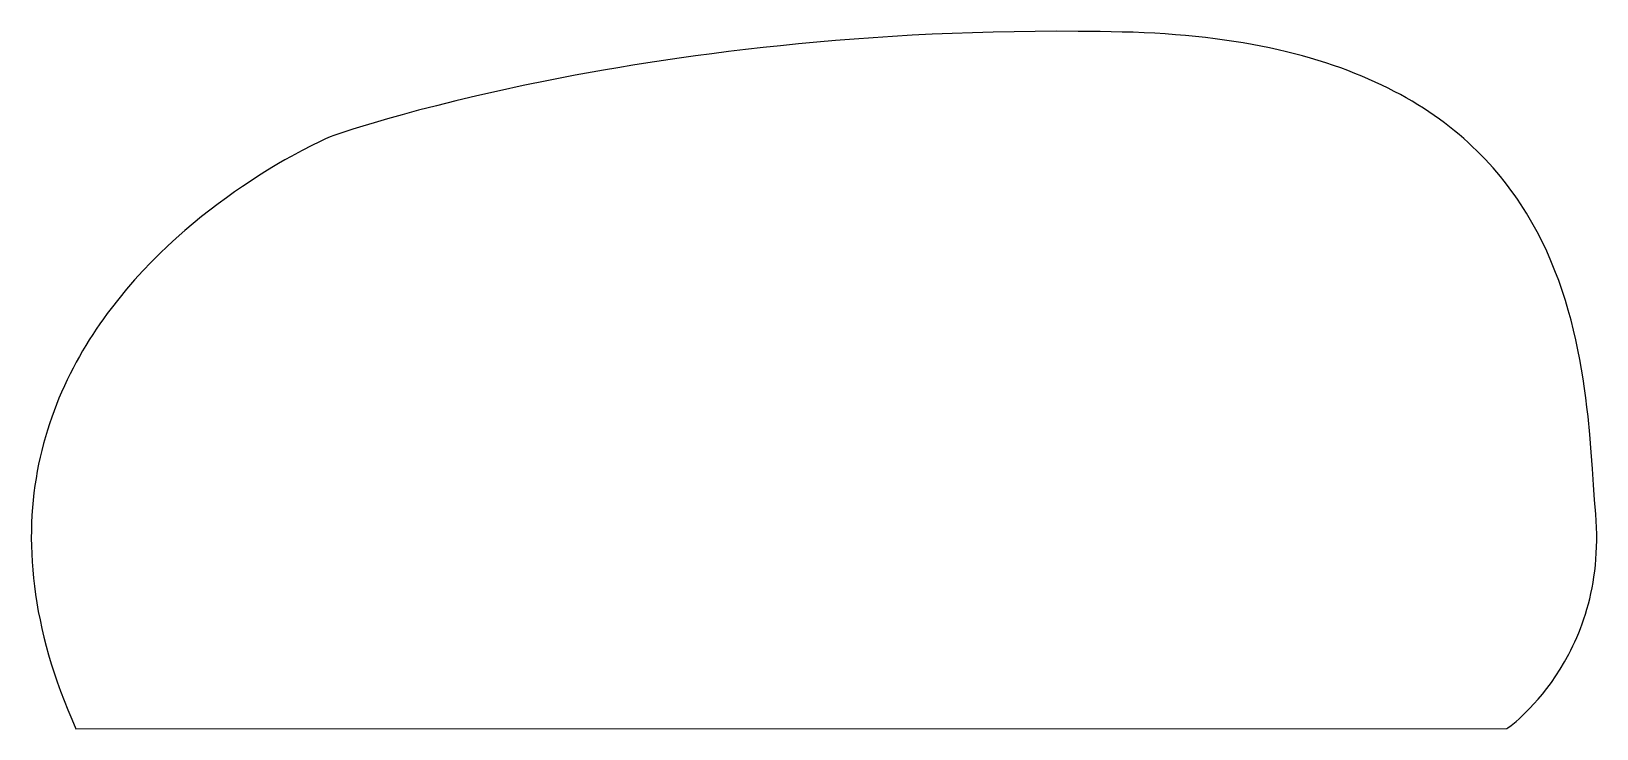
# Model space of a CAD drawing. Extents: x 126 to 2872, y 17 to 1240.
import ezdxf

# ---------------------------------------------------------------- set-up
doc = ezdxf.new("R2010")
doc.units = 0

msp = doc.modelspace()

# ---------------------------------------------------------------- linework, layer by layer
at = {"layer": 'Layer 1'}
for p, q in [((1741.668893, 1235.933503), (1706.35007, 1234.40838)), ((1777.439299, 1237.212201), (1741.668893, 1235.933503)), ((1813.654747, 1238.234777), (1777.439299, 1237.212201)), ((1850.308696, 1238.991535), (1813.654747, 1238.234777)), ((1887.394604, 1239.47278), (1850.308696, 1238.991535)), ((1924.90593, 1239.668814), (1887.394604, 1239.47278)), ((1962.836132, 1239.569943), (1924.90593, 1239.668814)), ((2001.178669, 1239.166471), (1962.836132, 1239.569943)), ((2039.927, 1238.4487), (2001.178669, 1239.166471)), ((2059.245809, 1237.908873), (2039.927, 1238.4487)), ((2078.254882, 1237.169203), (2059.245809, 1237.908873)), ((2096.95678, 1236.232175), (2078.254882, 1237.169203)), ((2115.35407, 1235.100273), (2096.95678, 1236.232175)), ((1409.881277, 1211.192959), (1379.438073, 1207.73686)), ((1440.841481, 1214.499592), (1409.881277, 1211.192959)), ((1472.312141, 1217.647064), (1440.841481, 1214.499592)), ((1504.286716, 1220.625678), (1472.312141, 1217.647064)), ((1536.758665, 1223.425739), (1504.286716, 1220.625678)), ((1569.721447, 1226.037551), (1536.758665, 1223.425739)), ((1603.16852, 1228.451416), (1569.721447, 1226.037551)), ((1637.093343, 1230.65764), (1603.16852, 1228.451416)), ((1671.489373, 1232.646527), (1637.093343, 1230.65764)), ((1706.35007, 1234.40838), (1671.489373, 1232.646527)), ((2133.449314, 1233.775981), (2115.35407, 1235.100273)), ((2151.245078, 1232.261785), (2133.449314, 1233.775981)), ((2168.743924, 1230.560168), (2151.245078, 1232.261785)), ((2185.948417, 1228.673614), (2168.743924, 1230.560168)), ((2202.861121, 1226.604608), (2185.948417, 1228.673614)), ((2219.4846, 1224.355635), (2202.861121, 1226.604608)), ((2235.821418, 1221.929177), (2219.4846, 1224.355635)), ((2251.874139, 1219.327721), (2235.821418, 1221.929177)), ((2267.645328, 1216.55375), (2251.874139, 1219.327721)), ((2283.137548, 1213.609748), (2267.645328, 1216.55375)), ((2298.353363, 1210.4982), (2283.137548, 1213.609748)), ((2313.295337, 1207.221591), (2298.353363, 1210.4982)), ((1208.002131, 1184.404471), (1181.361075, 1180.173603)), ((1235.205975, 1188.553746), (1208.002131, 1184.404471)), ((1262.966066, 1192.611731), (1235.205975, 1188.553746)), ((1291.275863, 1196.568732), (1262.966066, 1192.611731)), ((1320.128824, 1200.415051), (1291.275863, 1196.568732)), ((1349.518407, 1204.140992), (1320.128824, 1200.415051)), ((1379.438073, 1207.73686), (1349.518407, 1204.140992)), ((2327.966035, 1203.782403), (2313.295337, 1207.221591)), ((2342.36802, 1200.183123), (2327.966035, 1203.782403)), ((2356.503857, 1196.426234), (2342.36802, 1200.183123)), ((2370.376109, 1192.51422), (2356.503857, 1196.426234)), ((2383.987341, 1188.449566), (2370.376109, 1192.51422)), ((2397.340116, 1184.234756), (2383.987341, 1188.449566)), ((2410.436999, 1179.872275), (2397.340116, 1184.234756)), ((1033.699625, 1153.617912), (989.277997, 1144.552823)), ((1080.555569, 1162.628118), (1033.699625, 1153.617912)), ((1129.793496, 1171.505871), (1080.555569, 1162.628118)), ((1155.28935, 1175.870838), (1129.793496, 1171.505871)), ((1181.361075, 1180.173603), (1155.28935, 1175.870838)), ((2423.280554, 1175.364606), (2410.436999, 1179.872275)), ((2435.873344, 1170.714235), (2423.280554, 1175.364606)), ((2448.217935, 1165.923645), (2435.873344, 1170.714235)), ((2460.316889, 1160.995321), (2448.217935, 1165.923645)), ((2472.172771, 1155.931746), (2460.316889, 1160.995321)), ((2483.788145, 1150.735407), (2472.172771, 1155.931746)), ((907.947014, 1126.568262), (871.142322, 1117.803928)), ((947.343016, 1135.510416), (907.947014, 1126.568262)), ((989.277997, 1144.552823), (947.343016, 1135.510416)), ((2495.165575, 1145.408786), (2483.788145, 1150.735407)), ((2506.307625, 1139.954368), (2495.165575, 1145.408786)), ((2517.216859, 1134.374638), (2506.307625, 1139.954368)), ((2527.895842, 1128.672079), (2517.216859, 1134.374638)), ((2538.347136, 1122.849176), (2527.895842, 1128.672079)), ((805.516198, 1101.118992), (776.799429, 1093.353527)), ((836.981273, 1109.294981), (805.516198, 1101.118992)), ((871.142322, 1117.803928), (836.981273, 1109.294981)), ((2548.573307, 1116.908414), (2538.347136, 1122.849176)), ((2558.576918, 1110.852277), (2548.573307, 1116.908414)), ((2568.360534, 1104.683248), (2558.576918, 1110.852277)), ((2577.926718, 1098.403813), (2568.360534, 1104.683248)), ((2587.278034, 1092.016456), (2577.926718, 1098.403813)), ((707.662273, 1073.295961), (690.462044, 1067.948277)), ((727.820134, 1079.364443), (707.662273, 1073.295961)), ((750.883297, 1086.076155), (727.820134, 1079.364443)), ((776.799429, 1093.353527), (750.883297, 1086.076155)), ((2596.417047, 1085.523661), (2587.278034, 1092.016456)), ((2605.34632, 1078.927912), (2596.417047, 1085.523661)), ((2614.068418, 1072.231694), (2605.34632, 1078.927912)), ((2622.585904, 1065.437491), (2614.068418, 1072.231694)), ((631.98221, 1046.156955), (618.361785, 1039.450573)), ((642.130991, 1050.931792), (631.98221, 1046.156955)), ((650.657, 1054.7367), (642.130991, 1050.931792)), ((657.13047, 1057.005689), (650.657, 1054.7367)), ((676.271779, 1063.398958), (657.13047, 1057.005689)), ((690.462044, 1067.948277), (676.271779, 1063.398958)), ((2630.901344, 1058.547787), (2622.585904, 1065.437491)), ((2639.0173, 1051.565067), (2630.901344, 1058.547787)), ((2646.936336, 1044.491816), (2639.0173, 1051.565067)), ((2654.661018, 1037.330516), (2646.936336, 1044.491816)), ((582.062617, 1020.193305), (571.347975, 1014.152292)), ((601.608869, 1030.800179), (582.062617, 1020.193305)), ((618.361785, 1039.450573), (601.608869, 1030.800179)), ((2662.193908, 1030.083653), (2654.661018, 1037.330516)), ((2669.537572, 1022.753711), (2662.193908, 1030.083653)), ((2676.694572, 1015.343175), (2669.537572, 1022.753711)), ((535.946719, 993.060247), (523.201837, 985.034702)), ((548.247632, 1000.587321), (535.946719, 993.060247)), ((560.062182, 1007.617483), (548.247632, 1000.587321)), ((571.347975, 1014.152292), (560.062182, 1007.617483)), ((2683.667473, 1007.854528), (2676.694572, 1015.343175)), ((2690.45884, 1000.290255), (2683.667473, 1007.854528)), ((2697.071235, 992.652841), (2690.45884, 1000.290255)), ((2703.507224, 984.944769), (2697.071235, 992.652841)), ((496.549746, 967.481967), (482.727325, 957.95166)), ((510.055382, 976.509128), (496.549746, 967.481967)), ((523.201837, 985.034702), (510.055382, 976.509128)), ((2709.76937, 977.168524), (2703.507224, 984.944769)), ((2715.860237, 969.326591), (2709.76937, 977.168524)), ((2721.782389, 961.421453), (2715.860237, 969.326591)), ((2727.538391, 953.455595), (2721.782389, 961.421453)), ((454.301702, 937.375374), (439.783289, 926.326279)), ((468.630512, 947.916648), (454.301702, 937.375374)), ((482.727325, 957.95166), (468.630512, 947.916648)), ((2733.130806, 945.431501), (2727.538391, 953.455595)), ((2738.562199, 937.351657), (2733.130806, 945.431501)), ((2743.835133, 929.218545), (2738.562199, 937.351657)), ((425.117668, 914.767804), (410.347232, 902.69839)), ((439.783289, 926.326279), (425.117668, 914.767804)), ((2748.952173, 921.03465), (2743.835133, 929.218545)), ((2753.915882, 912.802457), (2748.952173, 921.03465)), ((2758.728825, 904.52445), (2753.915882, 912.802457)), ((395.514377, 890.116481), (380.661495, 877.020516)), ((410.347232, 902.69839), (395.514377, 890.116481)), ((2767.912668, 887.840931), (2758.728825, 904.52445)), ((2776.524214, 871.003968), (2767.912668, 887.840931)), ((365.830982, 863.408939), (351.065232, 849.280189)), ((380.661495, 877.020516), (365.830982, 863.408939)), ((2784.583976, 854.033435), (2776.524214, 871.003968)), ((2792.112466, 836.949208), (2784.583976, 854.033435)), ((336.406638, 834.632709), (321.897596, 819.464941)), ((351.065232, 849.280189), (336.406638, 834.632709)), ((2799.130196, 819.77116), (2792.112466, 836.949208)), ((307.5805, 803.775325), (293.497743, 787.562304)), ((321.897596, 819.464941), (307.5805, 803.775325)), ((2805.657678, 802.519166), (2799.130196, 819.77116)), ((2811.715426, 785.213102), (2805.657678, 802.519166)), ((279.691721, 770.824319), (266.204827, 753.559811)), ((293.497743, 787.562304), (279.691721, 770.824319)), ((2817.323951, 767.872841), (2811.715426, 785.213102)), ((259.594301, 744.729625), (253.079456, 735.767223)), ((266.204827, 753.559811), (259.594301, 744.729625)), ((2822.503766, 750.518258), (2817.323951, 767.872841)), ((2827.275384, 733.169228), (2822.503766, 750.518258)), ((240.358001, 717.444996), (234.161991, 708.08478)), ((246.665589, 726.672412), (240.358001, 717.444996)), ((253.079456, 735.767223), (246.665589, 726.672412)), ((2831.659316, 715.845625), (2827.275384, 733.169228)), ((2835.676074, 698.567325), (2831.659316, 715.845625)), ((222.125901, 688.965172), (216.29642, 679.205389)), ((228.082858, 698.591571), (222.125901, 688.965172)), ((234.161991, 708.08478), (228.082858, 698.591571)), ((2839.346173, 681.354201), (2835.676074, 698.567325)), ((205.041082, 659.284893), (199.625824, 649.12379)), ((210.599714, 669.312028), (205.041082, 659.284893)), ((216.29642, 679.205389), (210.599714, 669.312028)), ((2842.690123, 664.226129), (2839.346173, 681.354201)), ((2845.728437, 647.202983), (2842.690123, 664.226129)), ((194.359238, 638.828525), (189.246624, 628.398901)), ((199.625824, 649.12379), (194.359238, 638.828525)), ((2848.481628, 630.304638), (2845.728437, 647.202983)), ((179.504511, 607.1358), (174.885609, 596.301934)), ((184.293282, 617.834724), (179.504511, 607.1358)), ((189.246624, 628.398901), (184.293282, 617.834724)), ((2850.970208, 613.550967), (2848.481628, 630.304638)), ((2853.214689, 596.961847), (2850.970208, 613.550967)), ((170.441877, 585.332931), (166.178613, 574.228596)), ((174.885609, 596.301934), (170.441877, 585.332931)), ((2855.235584, 580.557151), (2853.214689, 596.961847)), ((2857.053405, 564.356755), (2855.235584, 580.557151)), ((158.214688, 551.613151), (154.524625, 540.101651)), ((162.101117, 562.988734), (158.214688, 551.613151)), ((166.178613, 574.228596), (162.101117, 562.988734)), ((2860.161875, 532.648358), (2857.053405, 564.356755)), ((151.036228, 528.45404), (147.754796, 516.670124)), ((154.524625, 540.101651), (151.036228, 528.45404)), ((2862.704197, 501.995653), (2860.161875, 532.648358)), ((144.685628, 504.749707), (141.834023, 492.692594)), ((147.754796, 516.670124), (144.685628, 504.749707)), ((2864.844472, 472.557638), (2862.704197, 501.995653)), ((136.804702, 468.167502), (134.637583, 455.699134)), ((139.205281, 480.498591), (136.804702, 468.167502)), ((141.834023, 492.692594), (139.205281, 480.498591)), ((2866.746798, 444.493309), (2864.844472, 472.557638)), ((132.709225, 443.093291), (131.024928, 430.349779)), ((134.637583, 455.699134), (132.709225, 443.093291)), ((2868.575274, 417.961664), (2866.746798, 444.493309)), ((129.589989, 417.468402), (128.409709, 404.448967)), ((131.024928, 430.349779), (129.589989, 417.468402)), ((2870.494, 393.1217), (2868.575274, 417.961664)), ((127.489386, 391.291277), (126.834321, 377.995138)), ((128.409709, 404.448967), (127.489386, 391.291277)), ((2871.358983, 381.249596), (2870.494, 393.1217)), ((126.449812, 364.560356), (126.341158, 350.986736)), ((126.834321, 377.995138), (126.449812, 364.560356)), ((2871.941052, 369.574202), (2871.358983, 381.249596)), ((2872.248824, 358.095206), (2871.941052, 369.574202)), ((2872.290917, 346.812295), (2872.248824, 358.095206)), ((126.341158, 350.986736), (126.51366, 337.274082)), ((126.51366, 337.274082), (126.972615, 323.422201)), ((2871.612535, 324.833483), (2872.075948, 335.725158)), ((2872.075948, 335.725158), (2872.290917, 346.812295)), ((126.972615, 323.422201), (127.723324, 309.430896)), ((127.723324, 309.430896), (128.771086, 295.299974)), ((2868.817808, 293.328109), (2869.974848, 303.63527)), ((2869.974848, 303.63527), (2870.909296, 314.136957)), ((2870.909296, 314.136957), (2871.612535, 324.833483)), ((128.771086, 295.299974), (130.1212, 281.02924)), ((130.1212, 281.02924), (131.778965, 266.618499)), ((2865.870425, 273.296118), (2867.446794, 283.215163)), ((2867.446794, 283.215163), (2868.817808, 293.328109)), ((131.778965, 266.618499), (133.749681, 252.067555)), ((133.749681, 252.067555), (136.038646, 237.376215)), ((2859.995352, 244.699279), (2862.136086, 254.038488)), ((2862.136086, 254.038488), (2864.097316, 263.570664)), ((2864.097316, 263.570664), (2865.870425, 273.296118)), ((136.038646, 237.376215), (138.651161, 222.544283)), ((138.651161, 222.544283), (141.592524, 207.571565)), ((2852.582304, 217.836331), (2855.209844, 226.598512)), ((2855.209844, 226.598512), (2857.683732, 235.552724)), ((2857.683732, 235.552724), (2859.995352, 244.699279)), ((141.592524, 207.571565), (144.868035, 192.457866)), ((144.868035, 192.457866), (148.482993, 177.202991)), ((2840.707985, 184.701676), (2843.863954, 192.698853)), ((2843.863954, 192.698853), (2846.900741, 200.886814)), ((2846.900741, 200.886814), (2849.809731, 209.265869)), ((2849.809731, 209.265869), (2852.582304, 217.836331)), ((148.482993, 177.202991), (152.442697, 161.806744)), ((2830.611168, 161.851723), (2834.072974, 169.278423)), ((2834.072974, 169.278423), (2837.441453, 176.89497)), ((2837.441453, 176.89497), (2840.707985, 184.701676)), ((152.442697, 161.806744), (156.752447, 146.268933)), ((156.752447, 146.268933), (161.417541, 130.58936)), ((2816.003009, 134.03716), (2823.44204, 147.566619)), ((2823.44204, 147.566619), (2827.064651, 154.614559)), ((2827.064651, 154.614559), (2830.611168, 161.851723)), ((161.417541, 130.58936), (166.44328, 114.767833)), ((166.44328, 114.767833), (171.834962, 98.804156)), ((2800.591, 109.2352), (2808.363016, 121.260852)), ((2808.363016, 121.260852), (2816.003009, 134.03716)), ((171.834962, 98.804156), (177.597887, 82.698133)), ((177.597887, 82.698133), (183.737354, 66.449571)), ((2777.172222, 77.637223), (2784.926663, 87.425881)), ((2784.926663, 87.425881), (2792.755902, 97.957708)), ((2792.755902, 97.957708), (2800.591, 109.2352)), ((183.737354, 66.449571), (190.258663, 50.058275)), ((2755.047093, 52.705312), (2762.163497, 60.279434)), ((2762.163497, 60.279434), (2769.56152, 68.589239)), ((2769.56152, 68.589239), (2777.172222, 77.637223)), ((190.258663, 50.058275), (197.167111, 33.52405)), ((197.167111, 33.52405), (204.468, 16.8467)), ((2722.12334, 22.570192), (2730.776481, 29.715752)), ((2730.776481, 29.715752), (2736.077003, 34.372094)), ((2736.077003, 34.372094), (2741.934906, 39.754137)), ((2741.934906, 39.754137), (2748.28125, 45.864379)), ((2748.28125, 45.864379), (2755.047093, 52.705312)), ((204.468, 16.8467), (204.469, 16.8487)), ((204.469, 16.8487), (2714.539, 16.8777)), ((2714.539, 16.8777), (2716.527005, 18.297496)), ((2716.527005, 18.297496), (2722.12334, 22.570192))]:
    msp.add_line(p, q, dxfattribs=at)

doc.saveas('drawing.dxf')
